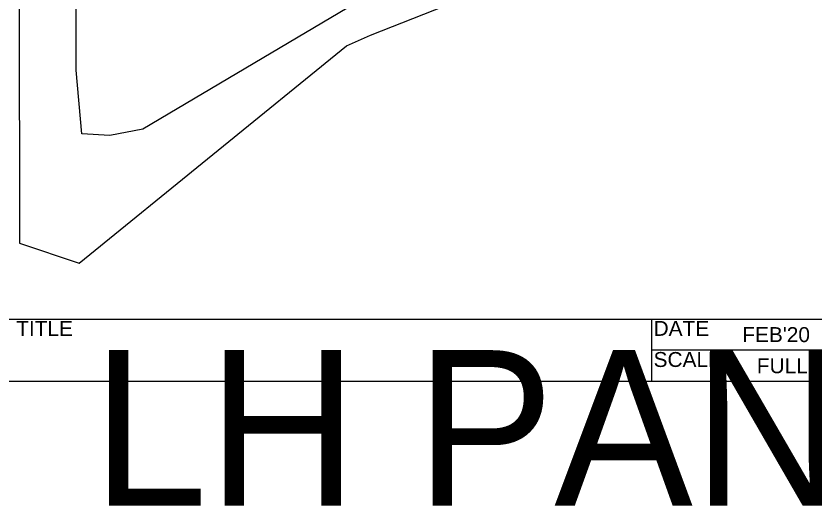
# Model space of a CAD drawing. Header units: inches. Extents: x 0 to 60.9, y -2 to 16.
# Drawn here: x 6.53 to 19.38, y -2.04 to 5.87 of the extents above; entities that cross this region are included whole.
import ezdxf
from ezdxf.enums import TextEntityAlignment as Align

# ---------------------------------------------------------------- set-up
doc = ezdxf.new("R2018")
doc.units = ezdxf.units.IN
doc.header["$MEASUREMENT"] = 0
doc.layers.add('DRAWING SHT', color=7, linetype='Continuous')
doc.styles.add('Annotative', font='arial.ttf')
doc.styles.get("Standard").update_dxf_attribs({"font": 'arial.ttf'})

# ---------------------------------------------------------------- blocks, each defined once
blk = doc.blocks.new('Electrical Border')
at = {"layer": 'DRAWING SHT'}
for p, q in [((0, 1), (21, 1)), ((16.75, 0), (16.75, 1)), ((19.75, 0.5), (16.75, 0.5))]:
    blk.add_line(p, q, dxfattribs=at)
blk.add_lwpolyline([(0, 0), (21, 0), (21, 16), (0, 16)], close=True, dxfattribs=at)
at = {"layer": 'DRAWING SHT', "insert": (6.53, 0.97), "char_height": 0.24, "width": 2, "attachment_point": 1, "style": 'Annotative'}
blk.add_mtext('TITLE', dxfattribs=at)
at = {"layer": 'DRAWING SHT', "char_height": 0.24, "width": 3, "attachment_point": 1}
for s, insert in [('DATE', (16.78, 0.97)), ('SCALE', (16.78, 0.47))]:
    blk.add_mtext(s, dxfattribs=dict(at, insert=insert))
at = {"layer": 'DRAWING SHT'}
for tag, p in [('DATE', (18.75, 0.75)), ('DRN_BY', (2.875, 0.25)), ('CLS', (6.05, 0.25)), ('SCALE', (18.85, 0.25)), ('SHT', (20.375, 0.25))]:
    blk.add_attdef(tag, text='', height=0.24, dxfattribs=at).set_placement(p, align=Align.MIDDLE_CENTER)
at = {"layer": 'DRAWING SHT', "lineweight": 30, "flags": 104}
blk.add_attdef('TITLE', text='', height=0.24, dxfattribs=at).set_placement((7.75, 0.5), align=Align.MIDDLE_LEFT)

msp = doc.modelspace()

# ---------------------------------------------------------------- linework, layer by layer
for p, q in [((7.496, 4.997), (7.487, 13.585)), ((14.705, 7.684), (8.569, 4.05)), ((12.23, 5.561), (16.712, 7.333)), ((6.579, 6.217), (6.581, 2.219)), ((11.841, 5.388), (12.23, 5.561)), ((7.543, 1.897), (11.841, 5.388)), ((7.583, 3.977), (7.496, 4.997)), ((8.569, 4.05), (8.036, 3.949)), ((8.036, 3.949), (7.583, 3.977)), ((6.581, 2.219), (7.543, 1.897))]:
    msp.add_line(p, q)

# ---------------------------------------------------------------- block references
ref = msp.add_blockref('Electrical Border', (0, 0))
ref.add_attrib('DATE', "FEB'20", dxfattribs={"layer": 'DRAWING SHT', "height": 0.24}).set_placement((18.75, 0.75), align=Align.MIDDLE_CENTER)
ref.add_attrib('SCALE', 'FULL', dxfattribs={"layer": 'DRAWING SHT', "height": 0.24}).set_placement((18.85, 0.25), align=Align.MIDDLE_CENTER)
lines = msp.add_mtext('LH PANEL LAYOUT', dxfattribs={"layer": 'DRAWING SHT', "insert": (7.75, 0.5), "char_height": 2.5, "attachment_point": 1})
ref.add_attrib('TITLE', '', (7.75, 0.5), dxfattribs={"flags": 104}).embed_mtext(lines)

doc.saveas('drawing.dxf')
